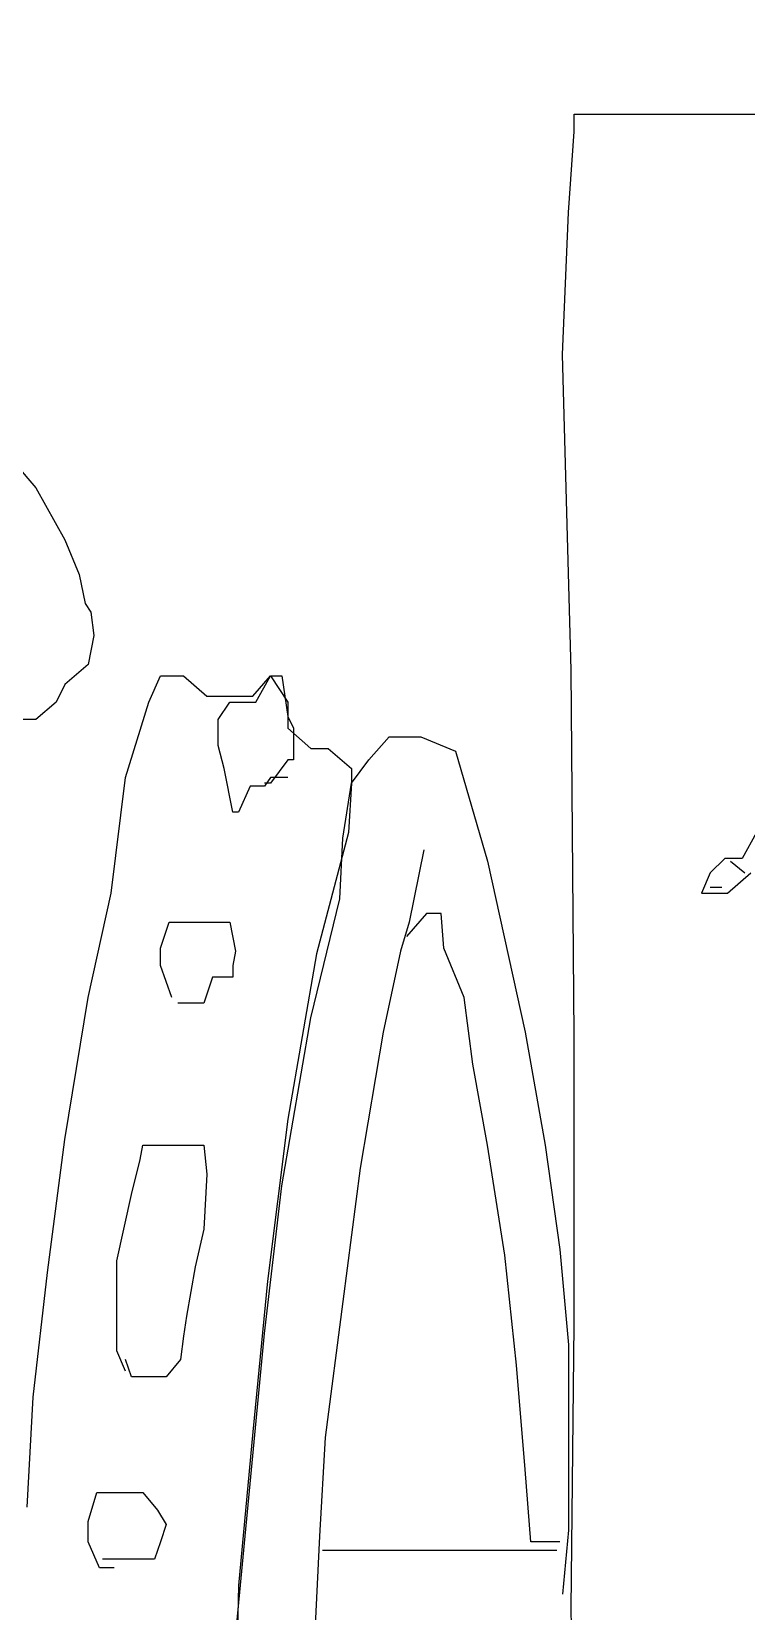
# Model space of a CAD drawing. Extents: x 747954 to 748544, y 4316381 to 4317408.
# Drawn here: x 747983.11 to 747985.58, y 4317242.97 to 4317248.42 of the extents above; entities that cross this region are included whole.
import ezdxf

# ---------------------------------------------------------------- set-up
doc = ezdxf.new("R2010")
doc.units = 0
doc.layers.get('0').update_dxf_attribs({"linetype": 'CONTINUOUS'})

msp = doc.modelspace()

# ---------------------------------------------------------------- linework, layer by layer
at = {"color": 0, "linetype": 'CONTINUOUS'}
for p, q in [((747984.99, 4317248.08), (747984.99, 4317248.14)), ((747984.99, 4317248.14), (747985.04, 4317248.14)), ((747984.99, 4317248.08), (747984.99, 4317248.14)), ((747984.99, 4317248.14), (747985.04, 4317248.14)), ((747985.04, 4317248.14), (747985.2, 4317248.14)), ((747985.04, 4317248.14), (747985.2, 4317248.14)), ((747985.2, 4317248.14), (747987.6, 4317248.14)), ((747985.2, 4317248.14), (747987.6, 4317248.14)), ((747984.97, 4317247.8), (747984.99, 4317248.08)), ((747984.97, 4317247.8), (747984.99, 4317248.08)), ((747984.95, 4317247.31), (747984.97, 4317247.8)), ((747984.95, 4317247.31), (747984.97, 4317247.8)), ((747984.98, 4317246.22), (747984.95, 4317247.31)), ((747984.98, 4317246.22), (747984.95, 4317247.31)), ((747983, 4317247), (747983.13, 4317246.85)), ((747983, 4317247), (747983.13, 4317246.85)), ((747983.13, 4317246.85), (747983.23, 4317246.67)), ((747983.13, 4317246.85), (747983.23, 4317246.67)), ((747983.23, 4317246.67), (747983.28, 4317246.55)), ((747983.23, 4317246.67), (747983.28, 4317246.55)), ((747983.28, 4317246.55), (747983.3, 4317246.45)), ((747983.28, 4317246.55), (747983.3, 4317246.45)), ((747983.3, 4317246.45), (747983.32, 4317246.42)), ((747983.3, 4317246.45), (747983.32, 4317246.42)), ((747983.32, 4317246.42), (747983.33, 4317246.34)), ((747983.32, 4317246.42), (747983.33, 4317246.34)), ((747983.33, 4317246.34), (747983.31, 4317246.24)), ((747983.33, 4317246.34), (747983.31, 4317246.24)), ((747983.31, 4317246.24), (747983.23, 4317246.17)), ((747983.31, 4317246.24), (747983.23, 4317246.17)), ((747983.52, 4317246.11), (747983.56, 4317246.2)), ((747983.52, 4317246.11), (747983.56, 4317246.2)), ((747983.56, 4317246.2), (747983.59, 4317246.2)), ((747983.56, 4317246.2), (747983.59, 4317246.2)), ((747983.59, 4317246.2), (747983.64, 4317246.2)), ((747983.59, 4317246.2), (747983.64, 4317246.2)), ((747983.64, 4317246.2), (747983.72, 4317246.13)), ((747983.64, 4317246.2), (747983.72, 4317246.13)), ((747983.88, 4317246.13), (747983.94, 4317246.2)), ((747983.88, 4317246.13), (747983.94, 4317246.2)), ((747983.89, 4317246.11), (747983.94, 4317246.2)), ((747983.89, 4317246.11), (747983.94, 4317246.2)), ((747983.94, 4317246.2), (747984, 4317246.11)), ((747983.94, 4317246.2), (747983.98, 4317246.2)), ((747983.94, 4317246.2), (747984, 4317246.11)), ((747983.94, 4317246.2), (747983.98, 4317246.2)), ((747983.98, 4317246.2), (747984, 4317246.06)), ((747983.98, 4317246.2), (747984, 4317246.06)), ((747984.99, 4317244.96), (747984.98, 4317246.22)), ((747984.99, 4317244.96), (747984.98, 4317246.22)), ((747983.23, 4317246.17), (747983.2, 4317246.11)), ((747983.23, 4317246.17), (747983.2, 4317246.11)), ((747983.72, 4317246.13), (747983.76, 4317246.13)), ((747983.72, 4317246.13), (747983.76, 4317246.13)), ((747983.76, 4317246.13), (747983.83, 4317246.13)), ((747983.76, 4317246.13), (747983.83, 4317246.13)), ((747983.83, 4317246.13), (747983.88, 4317246.13)), ((747983.83, 4317246.13), (747983.88, 4317246.13)), ((747983.2, 4317246.11), (747983.13, 4317246.05)), ((747983.2, 4317246.11), (747983.13, 4317246.05)), ((747983.44, 4317245.85), (747983.52, 4317246.11)), ((747983.44, 4317245.85), (747983.52, 4317246.11)), ((747983.76, 4317246.05), (747983.8, 4317246.11)), ((747983.76, 4317246.05), (747983.8, 4317246.11)), ((747983.8, 4317246.11), (747983.84, 4317246.11)), ((747983.8, 4317246.11), (747983.84, 4317246.11)), ((747983.84, 4317246.11), (747983.89, 4317246.11)), ((747983.84, 4317246.11), (747983.89, 4317246.11)), ((747984, 4317246.11), (747984, 4317246.02)), ((747984, 4317246.11), (747984, 4317246.02)), ((747983.13, 4317246.05), (747983.06, 4317246.05)), ((747983.13, 4317246.05), (747983.06, 4317246.05)), ((747983.76, 4317245.96), (747983.76, 4317246.05)), ((747983.76, 4317245.96), (747983.76, 4317246.05)), ((747984, 4317246.06), (747984.02, 4317246.02)), ((747984, 4317246.06), (747984.02, 4317246.02)), ((747984, 4317246.02), (747984.08, 4317245.95)), ((747984, 4317246.02), (747984.08, 4317245.95)), ((747984.02, 4317246.02), (747984.02, 4317245.96)), ((747984.02, 4317246.02), (747984.02, 4317245.96)), ((747983.78, 4317245.88), (747983.76, 4317245.96)), ((747983.78, 4317245.88), (747983.76, 4317245.96)), ((747984.02, 4317245.96), (747984.02, 4317245.91)), ((747984.02, 4317245.96), (747984.02, 4317245.91)), ((747984.28, 4317245.91), (747984.35, 4317245.99)), ((747984.28, 4317245.91), (747984.35, 4317245.99)), ((747984.35, 4317245.99), (747984.46, 4317245.99)), ((747984.35, 4317245.99), (747984.46, 4317245.99)), ((747984.46, 4317245.99), (747984.58, 4317245.94)), ((747984.46, 4317245.99), (747984.58, 4317245.94)), ((747984, 4317245.91), (747983.94, 4317245.83)), ((747984, 4317245.91), (747983.94, 4317245.83)), ((747984.02, 4317245.91), (747984, 4317245.91)), ((747984.02, 4317245.91), (747984, 4317245.91)), ((747984.08, 4317245.95), (747984.14, 4317245.95)), ((747984.08, 4317245.95), (747984.14, 4317245.95)), ((747984.14, 4317245.95), (747984.22, 4317245.88)), ((747984.14, 4317245.95), (747984.22, 4317245.88)), ((747984.22, 4317245.83), (747984.28, 4317245.91)), ((747984.22, 4317245.83), (747984.28, 4317245.91)), ((747984.58, 4317245.94), (747984.69, 4317245.56)), ((747984.58, 4317245.94), (747984.69, 4317245.56)), ((747983.39, 4317245.45), (747983.44, 4317245.85)), ((747983.39, 4317245.45), (747983.44, 4317245.85)), ((747983.81, 4317245.73), (747983.78, 4317245.88)), ((747983.81, 4317245.73), (747983.78, 4317245.88)), ((747983.94, 4317245.85), (747983.92, 4317245.82)), ((747983.94, 4317245.85), (747983.92, 4317245.82)), ((747984, 4317245.85), (747983.94, 4317245.85)), ((747984, 4317245.85), (747983.94, 4317245.85)), ((747984.22, 4317245.88), (747984.22, 4317245.83)), ((747984.22, 4317245.88), (747984.22, 4317245.83)), ((747983.87, 4317245.82), (747983.83, 4317245.73)), ((747983.87, 4317245.82), (747983.83, 4317245.73)), ((747983.92, 4317245.82), (747983.87, 4317245.82)), ((747983.92, 4317245.82), (747983.87, 4317245.82)), ((747983.94, 4317245.83), (747983.92, 4317245.83)), ((747983.94, 4317245.83), (747983.92, 4317245.83)), ((747984.19, 4317245.64), (747984.22, 4317245.83)), ((747984.19, 4317245.64), (747984.22, 4317245.83)), ((747984.22, 4317245.83), (747984.21, 4317245.66)), ((747984.22, 4317245.83), (747984.21, 4317245.66)), ((747983.83, 4317245.73), (747983.81, 4317245.73)), ((747983.83, 4317245.73), (747983.81, 4317245.73)), ((747984.21, 4317245.66), (747984.1, 4317245.24)), ((747984.21, 4317245.66), (747984.1, 4317245.24)), ((747984.18, 4317245.43), (747984.19, 4317245.64)), ((747984.18, 4317245.43), (747984.19, 4317245.64)), ((747985.62, 4317245.66), (747985.57, 4317245.57)), ((747985.62, 4317245.66), (747985.57, 4317245.57)), ((747984.47, 4317245.6), (747984.42, 4317245.35)), ((747984.47, 4317245.6), (747984.42, 4317245.35)), ((747984.69, 4317245.56), (747984.82, 4317244.97)), ((747984.69, 4317245.56), (747984.82, 4317244.97)), ((747985.51, 4317245.57), (747985.46, 4317245.52)), ((747985.51, 4317245.57), (747985.46, 4317245.52)), ((747985.57, 4317245.57), (747985.51, 4317245.57)), ((747985.57, 4317245.57), (747985.51, 4317245.57)), ((747985.53, 4317245.56), (747985.58, 4317245.52)), ((747985.53, 4317245.56), (747985.58, 4317245.52)), ((747985.46, 4317245.52), (747985.43, 4317245.45)), ((747985.46, 4317245.52), (747985.43, 4317245.45)), ((747985.5, 4317245.47), (747985.46, 4317245.47)), ((747985.5, 4317245.47), (747985.46, 4317245.47)), ((747985.52, 4317245.45), (747985.6, 4317245.52)), ((747985.52, 4317245.45), (747985.6, 4317245.52)), ((747983.31, 4317245.09), (747983.39, 4317245.45)), ((747983.31, 4317245.09), (747983.39, 4317245.45)), ((747984.08, 4317245.02), (747984.18, 4317245.43)), ((747984.08, 4317245.02), (747984.18, 4317245.43)), ((747985.43, 4317245.45), (747985.52, 4317245.45)), ((747985.43, 4317245.45), (747985.52, 4317245.45)), ((747984.48, 4317245.38), (747984.41, 4317245.3)), ((747984.48, 4317245.38), (747984.41, 4317245.3)), ((747984.53, 4317245.38), (747984.48, 4317245.38)), ((747984.53, 4317245.38), (747984.48, 4317245.38)), ((747984.54, 4317245.26), (747984.53, 4317245.38)), ((747984.54, 4317245.26), (747984.53, 4317245.38)), ((747983.56, 4317245.26), (747983.59, 4317245.35)), ((747983.56, 4317245.26), (747983.59, 4317245.35)), ((747983.59, 4317245.35), (747983.67, 4317245.35)), ((747983.59, 4317245.35), (747983.67, 4317245.35)), ((747983.67, 4317245.35), (747983.74, 4317245.35)), ((747983.67, 4317245.35), (747983.74, 4317245.35)), ((747983.74, 4317245.35), (747983.8, 4317245.35)), ((747983.74, 4317245.35), (747983.8, 4317245.35)), ((747983.8, 4317245.35), (747983.82, 4317245.25)), ((747983.8, 4317245.35), (747983.82, 4317245.25)), ((747984.42, 4317245.35), (747984.39, 4317245.25)), ((747984.42, 4317245.35), (747984.39, 4317245.25)), ((747983.56, 4317245.2), (747983.56, 4317245.26)), ((747983.56, 4317245.2), (747983.56, 4317245.26)), ((747983.82, 4317245.25), (747983.81, 4317245.2)), ((747983.82, 4317245.25), (747983.81, 4317245.2)), ((747984.39, 4317245.25), (747984.33, 4317244.97)), ((747984.39, 4317245.25), (747984.33, 4317244.97)), ((747984.61, 4317245.09), (747984.54, 4317245.26)), ((747984.61, 4317245.09), (747984.54, 4317245.26)), ((747983.6, 4317245.09), (747983.56, 4317245.2)), ((747983.6, 4317245.09), (747983.56, 4317245.2)), ((747983.81, 4317245.2), (747983.81, 4317245.16)), ((747983.81, 4317245.2), (747983.81, 4317245.16)), ((747984.1, 4317245.24), (747984, 4317244.67)), ((747984.1, 4317245.24), (747984, 4317244.67)), ((747983.74, 4317245.16), (747983.71, 4317245.07)), ((747983.74, 4317245.16), (747983.71, 4317245.07)), ((747983.8, 4317245.16), (747983.74, 4317245.16)), ((747983.8, 4317245.16), (747983.74, 4317245.16)), ((747983.81, 4317245.16), (747983.8, 4317245.16)), ((747983.81, 4317245.16), (747983.8, 4317245.16)), ((747983.23, 4317244.6), (747983.31, 4317245.09)), ((747983.23, 4317244.6), (747983.31, 4317245.09)), ((747984.64, 4317244.86), (747984.61, 4317245.09)), ((747984.64, 4317244.86), (747984.61, 4317245.09)), ((747983.65, 4317245.07), (747983.62, 4317245.07)), ((747983.65, 4317245.07), (747983.62, 4317245.07)), ((747983.71, 4317245.07), (747983.65, 4317245.07)), ((747983.71, 4317245.07), (747983.65, 4317245.07)), ((747983.98, 4317244.44), (747984.08, 4317245.02)), ((747983.98, 4317244.44), (747984.08, 4317245.02)), ((747984.33, 4317244.97), (747984.25, 4317244.5)), ((747984.33, 4317244.97), (747984.25, 4317244.5)), ((747984.82, 4317244.97), (747984.89, 4317244.58)), ((747984.82, 4317244.97), (747984.89, 4317244.58)), ((747984.99, 4317243.96), (747984.99, 4317244.96)), ((747984.99, 4317243.96), (747984.99, 4317244.96)), ((747984.69, 4317244.58), (747984.64, 4317244.86)), ((747984.69, 4317244.58), (747984.64, 4317244.86)), ((747984, 4317244.67), (747983.93, 4317244.11)), ((747984, 4317244.67), (747983.93, 4317244.11)), ((747983.17, 4317244.14), (747983.23, 4317244.6)), ((747983.17, 4317244.14), (747983.23, 4317244.6)), ((747983.49, 4317244.53), (747983.5, 4317244.58)), ((747983.49, 4317244.53), (747983.5, 4317244.58)), ((747983.5, 4317244.58), (747983.56, 4317244.58)), ((747983.5, 4317244.58), (747983.56, 4317244.58)), ((747983.56, 4317244.58), (747983.62, 4317244.58)), ((747983.56, 4317244.58), (747983.62, 4317244.58)), ((747983.62, 4317244.58), (747983.67, 4317244.58)), ((747983.62, 4317244.58), (747983.67, 4317244.58)), ((747983.67, 4317244.58), (747983.71, 4317244.58)), ((747983.67, 4317244.58), (747983.71, 4317244.58)), ((747983.71, 4317244.58), (747983.72, 4317244.48)), ((747983.71, 4317244.58), (747983.72, 4317244.48)), ((747984.75, 4317244.2), (747984.69, 4317244.58)), ((747984.75, 4317244.2), (747984.69, 4317244.58)), ((747984.89, 4317244.58), (747984.94, 4317244.22)), ((747984.89, 4317244.58), (747984.94, 4317244.22)), ((747983.46, 4317244.41), (747983.49, 4317244.53)), ((747983.46, 4317244.41), (747983.49, 4317244.53)), ((747984.25, 4317244.5), (747984.19, 4317244.04)), ((747984.25, 4317244.5), (747984.19, 4317244.04)), ((747983.72, 4317244.48), (747983.71, 4317244.29)), ((747983.72, 4317244.48), (747983.71, 4317244.29)), ((747983.92, 4317243.93), (747983.98, 4317244.44)), ((747983.92, 4317243.93), (747983.98, 4317244.44)), ((747983.41, 4317244.18), (747983.46, 4317244.41)), ((747983.41, 4317244.18), (747983.46, 4317244.41)), ((747983.71, 4317244.29), (747983.68, 4317244.16)), ((747983.71, 4317244.29), (747983.68, 4317244.16)), ((747984.94, 4317244.22), (747984.97, 4317243.89)), ((747984.94, 4317244.22), (747984.97, 4317243.89)), ((747983.41, 4317243.98), (747983.41, 4317244.18)), ((747983.41, 4317243.98), (747983.41, 4317244.18)), ((747983.68, 4317244.16), (747983.65, 4317243.99)), ((747983.68, 4317244.16), (747983.65, 4317243.99)), ((747984.79, 4317243.82), (747984.75, 4317244.2)), ((747984.79, 4317243.82), (747984.75, 4317244.2)), ((747983.12, 4317243.71), (747983.17, 4317244.14)), ((747983.12, 4317243.71), (747983.17, 4317244.14)), ((747983.93, 4317244.11), (747983.88, 4317243.59)), ((747983.93, 4317244.11), (747983.88, 4317243.59)), ((747984.19, 4317244.04), (747984.13, 4317243.57)), ((747984.19, 4317244.04), (747984.13, 4317243.57)), ((747983.41, 4317243.87), (747983.41, 4317243.98)), ((747983.41, 4317243.87), (747983.41, 4317243.98)), ((747983.65, 4317243.99), (747983.64, 4317243.92)), ((747983.65, 4317243.99), (747983.64, 4317243.92)), ((747984.98, 4317242.98), (747984.99, 4317243.96)), ((747984.98, 4317242.98), (747984.99, 4317243.96)), ((747983.64, 4317243.92), (747983.63, 4317243.84)), ((747983.64, 4317243.92), (747983.63, 4317243.84)), ((747983.87, 4317243.41), (747983.92, 4317243.93)), ((747983.87, 4317243.41), (747983.92, 4317243.93)), ((747984.97, 4317243.89), (747984.97, 4317243.5)), ((747984.97, 4317243.89), (747984.97, 4317243.5)), ((747983.44, 4317243.8), (747983.41, 4317243.87)), ((747983.44, 4317243.8), (747983.41, 4317243.87)), ((747983.46, 4317243.78), (747983.44, 4317243.84)), ((747983.46, 4317243.78), (747983.44, 4317243.84)), ((747983.63, 4317243.84), (747983.58, 4317243.78)), ((747983.63, 4317243.84), (747983.58, 4317243.78)), ((747983.49, 4317243.78), (747983.46, 4317243.78)), ((747983.49, 4317243.78), (747983.46, 4317243.78)), ((747983.54, 4317243.78), (747983.49, 4317243.78)), ((747983.54, 4317243.78), (747983.49, 4317243.78)), ((747983.58, 4317243.78), (747983.54, 4317243.78)), ((747983.58, 4317243.78), (747983.54, 4317243.78)), ((747984.82, 4317243.46), (747984.79, 4317243.82)), ((747984.82, 4317243.46), (747984.79, 4317243.82)), ((747983.1, 4317243.33), (747983.12, 4317243.71)), ((747983.1, 4317243.33), (747983.12, 4317243.71)), ((747983.88, 4317243.59), (747983.83, 4317243.06)), ((747983.88, 4317243.59), (747983.83, 4317243.06)), ((747984.13, 4317243.57), (747984.11, 4317243.23)), ((747984.13, 4317243.57), (747984.11, 4317243.23)), ((747984.84, 4317243.21), (747984.82, 4317243.46)), ((747984.84, 4317243.21), (747984.82, 4317243.46)), ((747984.97, 4317243.5), (747984.97, 4317243.25)), ((747984.97, 4317243.5), (747984.97, 4317243.25)), ((747983.82, 4317242.88), (747983.87, 4317243.41)), ((747983.82, 4317242.88), (747983.87, 4317243.41)), ((747983.31, 4317243.28), (747983.34, 4317243.38)), ((747983.31, 4317243.28), (747983.34, 4317243.38)), ((747983.34, 4317243.38), (747983.39, 4317243.38)), ((747983.34, 4317243.38), (747983.39, 4317243.38)), ((747983.39, 4317243.38), (747983.44, 4317243.38)), ((747983.39, 4317243.38), (747983.44, 4317243.38)), ((747983.44, 4317243.38), (747983.5, 4317243.38)), ((747983.44, 4317243.38), (747983.5, 4317243.38)), ((747983.5, 4317243.38), (747983.55, 4317243.32)), ((747983.5, 4317243.38), (747983.55, 4317243.32)), ((747983.55, 4317243.32), (747983.58, 4317243.27)), ((747983.55, 4317243.32), (747983.58, 4317243.27)), ((747983.31, 4317243.21), (747983.31, 4317243.28)), ((747983.31, 4317243.21), (747983.31, 4317243.28)), ((747983.58, 4317243.27), (747983.56, 4317243.21)), ((747983.58, 4317243.27), (747983.56, 4317243.21)), ((747984.97, 4317243.25), (747984.95, 4317243.03)), ((747984.97, 4317243.25), (747984.95, 4317243.03)), ((747983.35, 4317243.12), (747983.31, 4317243.21)), ((747983.35, 4317243.12), (747983.31, 4317243.21)), ((747983.56, 4317243.21), (747983.54, 4317243.15)), ((747983.56, 4317243.21), (747983.54, 4317243.15)), ((747984.11, 4317243.23), (747984.09, 4317242.83)), ((747984.11, 4317243.23), (747984.09, 4317242.83)), ((747984.51, 4317243.18), (747984.12, 4317243.18)), ((747984.51, 4317243.18), (747984.12, 4317243.18)), ((747984.93, 4317243.18), (747984.51, 4317243.18)), ((747984.93, 4317243.18), (747984.51, 4317243.18)), ((747984.9, 4317243.21), (747984.84, 4317243.21)), ((747984.9, 4317243.21), (747984.84, 4317243.21)), ((747984.94, 4317243.21), (747984.9, 4317243.21)), ((747984.94, 4317243.21), (747984.9, 4317243.21)), ((747983.41, 4317243.15), (747983.36, 4317243.15)), ((747983.41, 4317243.15), (747983.36, 4317243.15)), ((747983.44, 4317243.15), (747983.41, 4317243.15)), ((747983.44, 4317243.15), (747983.41, 4317243.15)), ((747983.5, 4317243.15), (747983.44, 4317243.15)), ((747983.5, 4317243.15), (747983.44, 4317243.15)), ((747983.54, 4317243.15), (747983.5, 4317243.15)), ((747983.54, 4317243.15), (747983.5, 4317243.15)), ((747983.4, 4317243.12), (747983.35, 4317243.12)), ((747983.4, 4317243.12), (747983.35, 4317243.12)), ((747983.83, 4317243.06), (747983.82, 4317242.58)), ((747983.83, 4317243.06), (747983.82, 4317242.58)), ((747984.99, 4317242.18), (747984.98, 4317242.98)), ((747984.99, 4317242.18), (747984.98, 4317242.98))]:
    msp.add_line(p, q, dxfattribs=at)

# ---------------------------------------------------------------- meshes
mesh = msp.add_polyface(dxfattribs=at)
corners = [(747954.5, 4316381), (747954.5, 4316381), (747954.5, 4316571.9618), (748262.5, 4316381), (747954.5, 4316746.4935), (748544, 4316381), (747954.5, 4317407.5), (748544, 4317042.0065), (748544, 4317407.5)]
mesh.append_faces([[corners[k] for k in face] for face in [(0, 1, 3, 2), (2, 3, 5, 4), (4, 5, 7, 6), (6, 7, 8, 8)]], dxfattribs={"vtx0": -1, "vtx2": -1, "color": 0})
mesh = msp.add_polyface(dxfattribs=at)
corners = [(747964.5, 4317221), (747964.5, 4317221), (747964.5, 4317395.2713), (748245.58, 4317221), (747964.5, 4317401.5), (748245.58, 4317227.2287), (748245.58, 4317401.5)]
mesh.append_faces([[corners[k] for k in face] for face in [(0, 1, 3, 2), (2, 3, 5, 4), (4, 5, 6, 6)]], dxfattribs={"vtx0": -1, "vtx2": -1, "color": 0})

doc.saveas('drawing.dxf')
